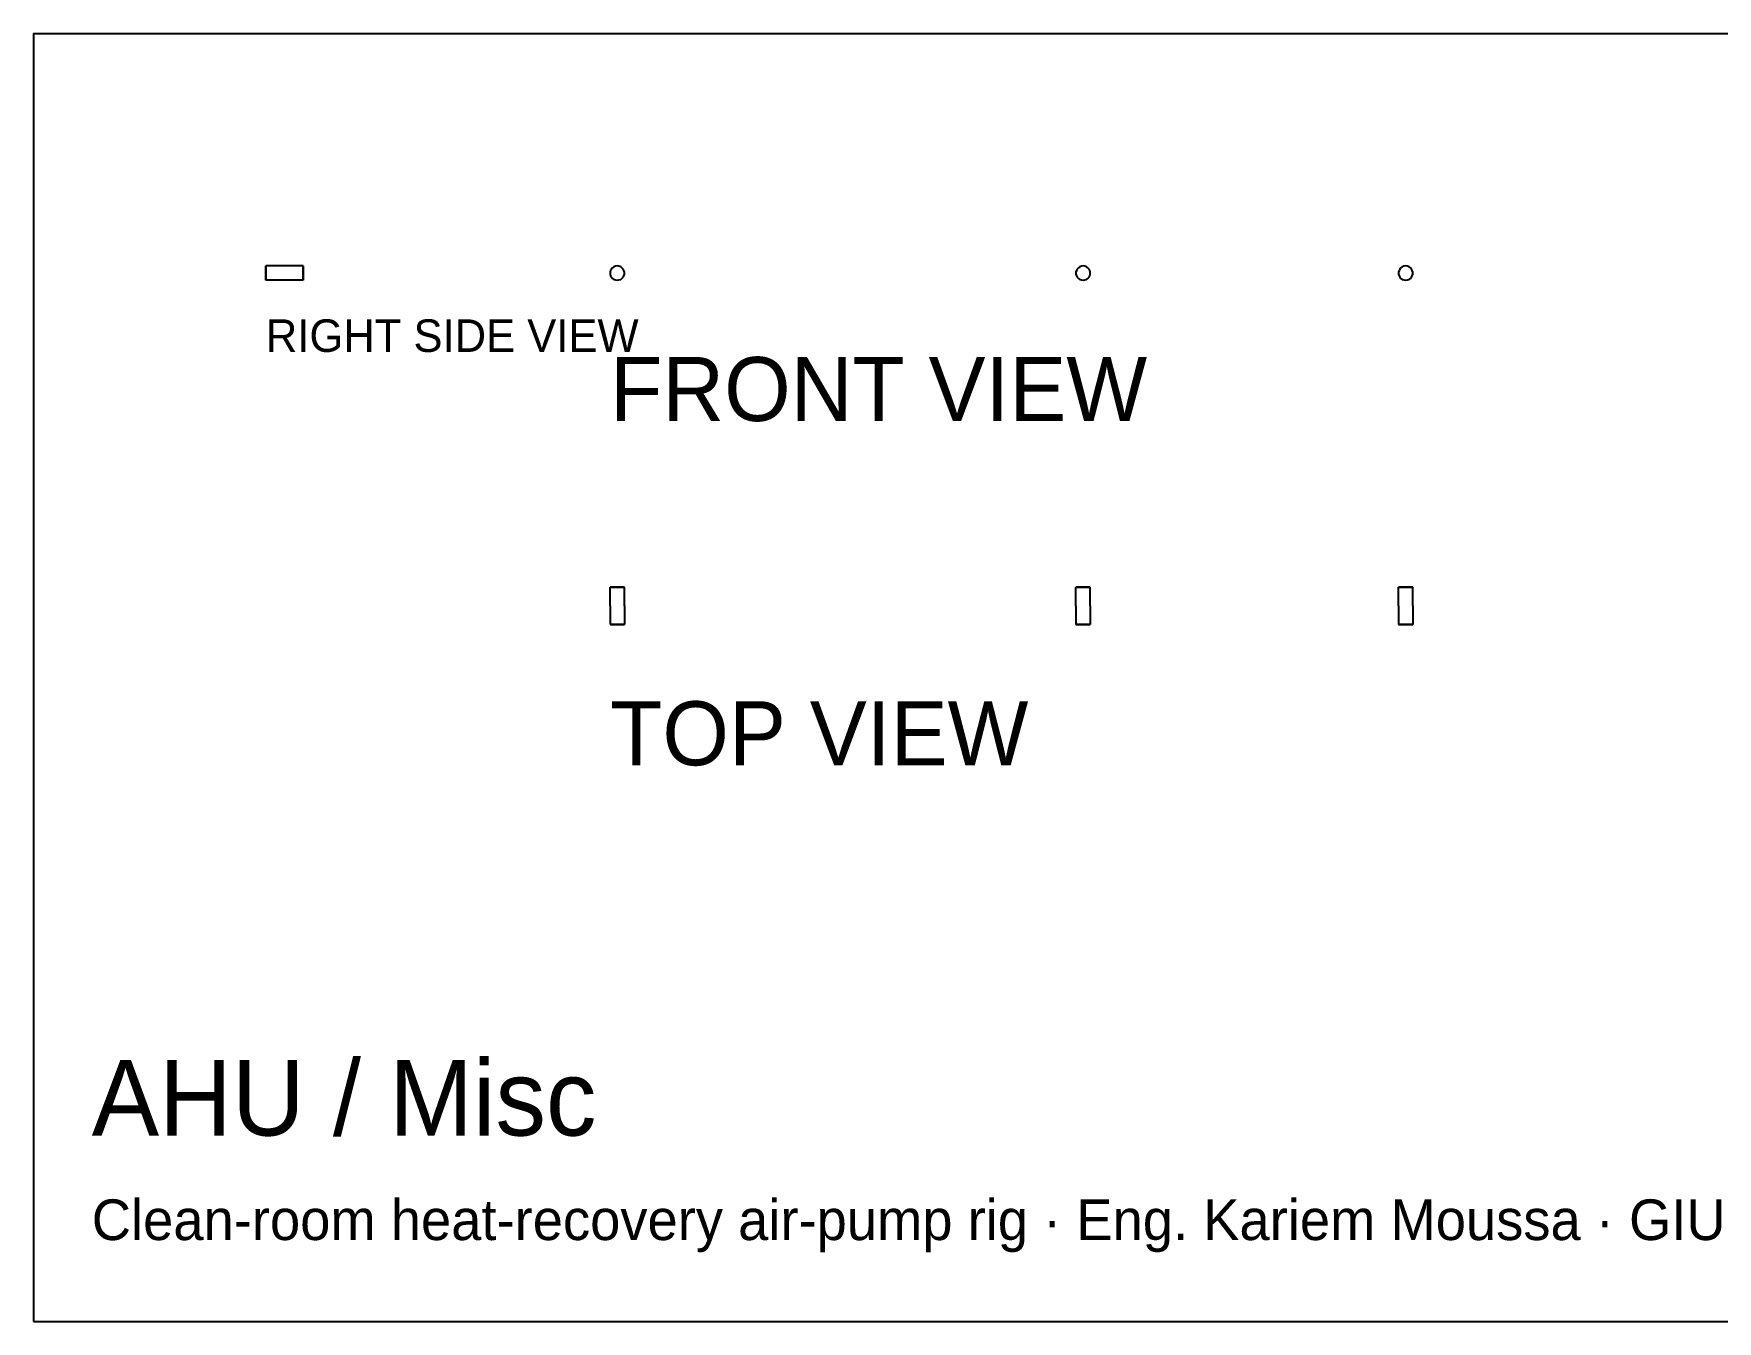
# Model space of a CAD drawing. Header units: millimetres. Extents: x -341 to -83, y -36 to 62.
# Drawn here: x -341 to -211.8, y -36.4 to 62.5 of the extents above; entities that cross this region are included whole.
import ezdxf

# ---------------------------------------------------------------- set-up
doc = ezdxf.new("R2010")
doc.units = ezdxf.units.MM
for name, color, linetype in [('BORDER', 7, 'Continuous'), ('HIDDEN', 8, 'Continuous'), ('TEXT', 5, 'Continuous'), ('VISIBLE', 7, 'Continuous')]:
    doc.layers.add(name, color=color, linetype=linetype)

msp = doc.modelspace()

# ---------------------------------------------------------------- linework, layer by layer
at = {"layer": 'BORDER'}
msp.add_lwpolyline([(-340.96, -36.36), (-82.55, -36.36), (-82.55, 62.45), (-340.96, 62.45)], close=True, dxfattribs=at)
at = {"layer": 'HIDDEN'}
for points in [[(-323.14, 44.63), (-323.14, 44.61)], [(-323.14, 44.61), (-323.14, 44.63)], [(-323.14, 44.63), (-323.14, 44.61)], [(-323.14, 44.61), (-323.14, 44.63)], [(-323.14, 44.63), (-323.14, 44.61)], [(-323.14, 44.61), (-323.14, 44.63)], [(-323.14, 44.63), (-323.14, 44.61)], [(-323.14, 44.61), (-323.14, 44.63)], [(-323.14, 44.63), (-323.14, 44.61)], [(-323.14, 44.61), (-323.14, 44.63)], [(-323.14, 44.63), (-323.14, 44.61)], [(-323.14, 44.61), (-323.14, 44.63)], [(-323.14, 44.63), (-323.14, 44.61)], [(-323.14, 44.61), (-323.14, 44.63)], [(-323.14, 44.63), (-323.14, 44.61)], [(-323.14, 44.61), (-323.14, 44.57)], [(-323.14, 44.57), (-323.14, 44.61)], [(-323.14, 44.61), (-323.14, 44.57)], [(-323.14, 44.57), (-323.14, 44.61)], [(-323.14, 44.61), (-323.14, 44.57)], [(-323.14, 44.57), (-323.14, 44.61)], [(-323.14, 44.61), (-323.14, 44.57)], [(-323.14, 44.57), (-323.14, 44.61)], [(-323.14, 44.61), (-323.14, 44.57)], [(-323.14, 44.57), (-323.14, 44.61)], [(-323.14, 44.61), (-323.14, 44.57)], [(-323.14, 44.57), (-323.14, 44.61)], [(-323.14, 44.61), (-323.14, 44.57)], [(-323.14, 44.57), (-323.14, 44.61)], [(-323.14, 44.61), (-323.14, 44.57)], [(-323.14, 44.57), (-323.14, 44.49)], [(-323.14, 44.49), (-323.14, 44.57)], [(-323.14, 44.57), (-323.14, 44.49)], [(-323.14, 44.49), (-323.14, 44.57)], [(-323.14, 44.57), (-323.14, 44.49)], [(-323.14, 44.49), (-323.14, 44.57)], [(-323.14, 44.57), (-323.14, 44.49)], [(-323.14, 44.49), (-323.14, 44.57)], [(-323.14, 44.57), (-323.14, 44.49)], [(-323.14, 44.49), (-323.14, 44.57)], [(-323.14, 44.57), (-323.14, 44.49)], [(-323.14, 44.49), (-323.14, 44.57)], [(-323.14, 44.57), (-323.14, 44.49)], [(-323.14, 44.49), (-323.14, 44.57)], [(-323.14, 44.57), (-323.14, 44.49)], [(-323.14, 44.49), (-323.14, 44.39)], [(-323.14, 44.39), (-323.14, 44.49)], [(-323.14, 44.49), (-323.14, 44.39)], [(-323.14, 44.39), (-323.14, 44.49)], [(-323.14, 44.49), (-323.14, 44.39)], [(-323.14, 44.39), (-323.14, 44.49)], [(-323.14, 44.49), (-323.14, 44.39)], [(-323.14, 44.39), (-323.14, 44.49)], [(-323.14, 44.49), (-323.14, 44.39)], [(-323.14, 44.39), (-323.14, 44.49)], [(-323.14, 44.49), (-323.14, 44.39)], [(-323.14, 44.39), (-323.14, 44.49)], [(-323.14, 44.49), (-323.14, 44.39)], [(-323.14, 44.39), (-323.14, 44.49)], [(-323.14, 44.49), (-323.14, 44.39)], [(-323.14, 44.39), (-323.14, 44.28)], [(-323.14, 44.28), (-323.14, 44.39)], [(-323.14, 44.39), (-323.14, 44.28)], [(-323.14, 44.28), (-323.14, 44.39)], [(-323.14, 44.39), (-323.14, 44.28)], [(-323.14, 44.28), (-323.14, 44.39)], [(-323.14, 44.39), (-323.14, 44.28)], [(-323.14, 44.28), (-323.14, 44.39)], [(-323.14, 44.39), (-323.14, 44.28)], [(-323.14, 44.28), (-323.14, 44.39)], [(-323.14, 44.39), (-323.14, 44.28)], [(-323.14, 44.28), (-323.14, 44.39)], [(-323.14, 44.39), (-323.14, 44.28)], [(-323.14, 44.28), (-323.14, 44.39)], [(-323.14, 44.39), (-323.14, 44.28)], [(-323.14, 44.28), (-323.14, 44.15)], [(-323.14, 44.15), (-323.14, 44.28)], [(-323.14, 44.28), (-323.14, 44.15)], [(-323.14, 44.15), (-323.14, 44.28)], [(-323.14, 44.28), (-323.14, 44.15)], [(-323.14, 44.15), (-323.14, 44.28)], [(-323.14, 44.28), (-323.14, 44.15)], [(-323.14, 44.15), (-323.14, 44.28)], [(-323.14, 44.28), (-323.14, 44.15)], [(-323.14, 44.15), (-323.14, 44.28)], [(-323.14, 44.28), (-323.14, 44.15)], [(-323.14, 44.15), (-323.14, 44.28)], [(-323.14, 44.28), (-323.14, 44.15)], [(-323.14, 44.15), (-323.14, 44.28)], [(-323.14, 44.28), (-323.14, 44.15)], [(-323.14, 44.15), (-323.14, 44.01)], [(-323.14, 44.01), (-323.14, 44.15)], [(-323.14, 44.15), (-323.14, 44.01)], [(-323.14, 44.01), (-323.14, 44.15)], [(-323.14, 44.15), (-323.14, 44.01)], [(-323.14, 44.01), (-323.14, 44.15)], [(-323.14, 44.15), (-323.14, 44.01)], [(-323.14, 44.01), (-323.14, 44.15)], [(-323.14, 44.15), (-323.14, 44.01)], [(-323.14, 44.01), (-323.14, 44.15)], [(-323.14, 44.15), (-323.14, 44.01)], [(-323.14, 44.01), (-323.14, 44.15)], [(-323.14, 44.15), (-323.14, 44.01)], [(-323.14, 44.01), (-323.14, 44.15)], [(-323.14, 44.15), (-323.14, 44.01)], [(-323.14, 44.01), (-323.14, 43.88)], [(-323.14, 43.88), (-323.14, 44.01)], [(-323.14, 44.01), (-323.14, 43.88)], [(-323.14, 43.88), (-323.14, 44.01)], [(-323.14, 44.01), (-323.14, 43.88)], [(-323.14, 43.88), (-323.14, 44.01)], [(-323.14, 44.01), (-323.14, 43.88)], [(-323.14, 43.88), (-323.14, 44.01)], [(-323.14, 44.01), (-323.14, 43.88)], [(-323.14, 43.88), (-323.14, 44.01)], [(-323.14, 44.01), (-323.14, 43.88)], [(-323.14, 43.88), (-323.14, 44.01)], [(-323.14, 44.01), (-323.14, 43.88)], [(-323.14, 43.88), (-323.14, 44.01)], [(-323.14, 44.01), (-323.14, 43.88)], [(-320.28, 44.63), (-320.28, 44.61)], [(-320.28, 44.61), (-320.28, 44.63)], [(-320.28, 44.63), (-320.28, 44.61)], [(-320.28, 44.61), (-320.28, 44.63)], [(-320.28, 44.63), (-320.28, 44.61)], [(-320.28, 44.61), (-320.28, 44.63)], [(-320.28, 44.63), (-320.28, 44.61)], [(-320.28, 44.61), (-320.28, 44.63)], [(-320.28, 44.63), (-320.28, 44.61)], [(-320.28, 44.61), (-320.28, 44.63)], [(-320.28, 44.63), (-320.28, 44.61)], [(-320.28, 44.61), (-320.28, 44.63)], [(-320.28, 44.63), (-320.28, 44.61)], [(-320.28, 44.61), (-320.28, 44.63)], [(-320.28, 44.63), (-320.28, 44.61)], [(-320.28, 44.61), (-320.28, 44.57)], [(-320.28, 44.57), (-320.28, 44.61)], [(-320.28, 44.61), (-320.28, 44.57)], [(-320.28, 44.57), (-320.28, 44.61)], [(-320.28, 44.61), (-320.28, 44.57)], [(-320.28, 44.57), (-320.28, 44.61)], [(-320.28, 44.61), (-320.28, 44.57)], [(-320.28, 44.57), (-320.28, 44.61)], [(-320.28, 44.61), (-320.28, 44.57)], [(-320.28, 44.57), (-320.28, 44.61)], [(-320.28, 44.61), (-320.28, 44.57)], [(-320.28, 44.57), (-320.28, 44.61)], [(-320.28, 44.61), (-320.28, 44.57)], [(-320.28, 44.57), (-320.28, 44.61)], [(-320.28, 44.61), (-320.28, 44.57)], [(-320.28, 44.57), (-320.28, 44.49)], [(-320.28, 44.49), (-320.28, 44.57)], [(-320.28, 44.57), (-320.28, 44.49)], [(-320.28, 44.49), (-320.28, 44.57)], [(-320.28, 44.57), (-320.28, 44.49)], [(-320.28, 44.49), (-320.28, 44.57)], [(-320.28, 44.57), (-320.28, 44.49)], [(-320.28, 44.49), (-320.28, 44.57)], [(-320.28, 44.57), (-320.28, 44.49)], [(-320.28, 44.49), (-320.28, 44.57)], [(-320.28, 44.57), (-320.28, 44.49)], [(-320.28, 44.49), (-320.28, 44.57)], [(-320.28, 44.57), (-320.28, 44.49)], [(-320.28, 44.49), (-320.28, 44.57)], [(-320.28, 44.57), (-320.28, 44.49)], [(-320.28, 44.49), (-320.28, 44.39)], [(-320.28, 44.39), (-320.28, 44.49)], [(-320.28, 44.49), (-320.28, 44.39)], [(-320.28, 44.39), (-320.28, 44.49)], [(-320.28, 44.49), (-320.28, 44.39)], [(-320.28, 44.39), (-320.28, 44.49)], [(-320.28, 44.49), (-320.28, 44.39)], [(-320.28, 44.39), (-320.28, 44.49)], [(-320.28, 44.49), (-320.28, 44.39)], [(-320.28, 44.39), (-320.28, 44.49)], [(-320.28, 44.49), (-320.28, 44.39)], [(-320.28, 44.39), (-320.28, 44.49)], [(-320.28, 44.49), (-320.28, 44.39)], [(-320.28, 44.39), (-320.28, 44.49)], [(-320.28, 44.49), (-320.28, 44.39)], [(-320.28, 44.39), (-320.28, 44.28)], [(-320.28, 44.28), (-320.28, 44.39)], [(-320.28, 44.39), (-320.28, 44.28)], [(-320.28, 44.28), (-320.28, 44.39)], [(-320.28, 44.39), (-320.28, 44.28)], [(-320.28, 44.28), (-320.28, 44.39)], [(-320.28, 44.39), (-320.28, 44.28)], [(-320.28, 44.28), (-320.28, 44.39)], [(-320.28, 44.39), (-320.28, 44.28)], [(-320.28, 44.28), (-320.28, 44.39)], [(-320.28, 44.39), (-320.28, 44.28)], [(-320.28, 44.28), (-320.28, 44.39)], [(-320.28, 44.39), (-320.28, 44.28)], [(-320.28, 44.28), (-320.28, 44.39)], [(-320.28, 44.39), (-320.28, 44.28)], [(-320.28, 44.28), (-320.28, 44.15)], [(-320.28, 44.15), (-320.28, 44.28)], [(-320.28, 44.28), (-320.28, 44.15)], [(-320.28, 44.15), (-320.28, 44.28)], [(-320.28, 44.28), (-320.28, 44.15)], [(-320.28, 44.15), (-320.28, 44.28)], [(-320.28, 44.28), (-320.28, 44.15)], [(-320.28, 44.15), (-320.28, 44.28)], [(-320.28, 44.28), (-320.28, 44.15)], [(-320.28, 44.15), (-320.28, 44.28)], [(-320.28, 44.28), (-320.28, 44.15)], [(-320.28, 44.15), (-320.28, 44.28)], [(-320.28, 44.28), (-320.28, 44.15)], [(-320.28, 44.15), (-320.28, 44.28)], [(-320.28, 44.28), (-320.28, 44.15)], [(-320.28, 44.15), (-320.28, 44.01)], [(-320.28, 44.01), (-320.28, 44.15)], [(-320.28, 44.15), (-320.28, 44.01)], [(-320.28, 44.01), (-320.28, 44.15)], [(-320.28, 44.15), (-320.28, 44.01)], [(-320.28, 44.01), (-320.28, 44.15)], [(-320.28, 44.15), (-320.28, 44.01)], [(-320.28, 44.01), (-320.28, 44.15)], [(-320.28, 44.15), (-320.28, 44.01)], [(-320.28, 44.01), (-320.28, 44.15)], [(-320.28, 44.15), (-320.28, 44.01)], [(-320.28, 44.01), (-320.28, 44.15)], [(-320.28, 44.15), (-320.28, 44.01)], [(-320.28, 44.01), (-320.28, 44.15)], [(-320.28, 44.15), (-320.28, 44.01)], [(-320.28, 44.01), (-320.28, 43.88)], [(-320.28, 43.88), (-320.28, 44.01)], [(-320.28, 44.01), (-320.28, 43.88)], [(-320.28, 43.88), (-320.28, 44.01)], [(-320.28, 44.01), (-320.28, 43.88)], [(-320.28, 43.88), (-320.28, 44.01)], [(-320.28, 44.01), (-320.28, 43.88)], [(-320.28, 43.88), (-320.28, 44.01)], [(-320.28, 44.01), (-320.28, 43.88)], [(-320.28, 43.88), (-320.28, 44.01)], [(-320.28, 44.01), (-320.28, 43.88)], [(-320.28, 43.88), (-320.28, 44.01)], [(-320.28, 44.01), (-320.28, 43.88)], [(-320.28, 43.88), (-320.28, 44.01)], [(-320.28, 44.01), (-320.28, 43.88)], [(-296.68, 44.28), (-296.72, 44.15)], [(-296.72, 44.15), (-296.72, 44.01)], [(-296.72, 44.01), (-296.68, 43.88)], [(-296.62, 44.39), (-296.68, 44.28)], [(-296.53, 44.49), (-296.62, 44.39)], [(-296.43, 44.57), (-296.53, 44.49)], [(-296.3, 44.61), (-296.43, 44.57)], [(-296.17, 44.63), (-296.3, 44.61)], [(-296.04, 44.61), (-296.17, 44.63)], [(-295.91, 44.57), (-296.04, 44.61)], [(-295.81, 44.49), (-295.91, 44.57)], [(-295.72, 44.39), (-295.81, 44.49)], [(-295.66, 44.28), (-295.72, 44.39)], [(-295.62, 44.15), (-295.66, 44.28)], [(-295.66, 43.88), (-295.62, 44.01)], [(-295.62, 44.01), (-295.62, 44.15)], [(-260.93, 44.28), (-260.97, 44.15)], [(-260.97, 44.15), (-260.97, 44.01)], [(-260.97, 44.01), (-260.93, 43.88)], [(-260.87, 44.39), (-260.93, 44.28)], [(-260.78, 44.49), (-260.87, 44.39)], [(-260.68, 44.57), (-260.78, 44.49)], [(-260.55, 44.61), (-260.68, 44.57)], [(-260.42, 44.63), (-260.55, 44.61)], [(-260.29, 44.61), (-260.42, 44.63)], [(-260.16, 44.57), (-260.29, 44.61)], [(-260.06, 44.49), (-260.16, 44.57)], [(-259.97, 44.39), (-260.06, 44.49)], [(-259.91, 44.28), (-259.97, 44.39)], [(-259.87, 44.15), (-259.91, 44.28)], [(-259.91, 43.88), (-259.87, 44.01)], [(-259.87, 44.01), (-259.87, 44.15)], [(-236.18, 44.28), (-236.22, 44.15)], [(-236.22, 44.15), (-236.22, 44.01)], [(-236.22, 44.01), (-236.18, 43.88)], [(-236.12, 44.39), (-236.18, 44.28)], [(-236.03, 44.49), (-236.12, 44.39)], [(-235.93, 44.57), (-236.03, 44.49)], [(-235.8, 44.61), (-235.93, 44.57)], [(-235.67, 44.63), (-235.8, 44.61)], [(-235.54, 44.61), (-235.67, 44.63)], [(-235.41, 44.57), (-235.54, 44.61)], [(-235.31, 44.49), (-235.41, 44.57)], [(-235.22, 44.39), (-235.31, 44.49)], [(-235.16, 44.28), (-235.22, 44.39)], [(-235.12, 44.15), (-235.16, 44.28)], [(-235.16, 43.88), (-235.12, 44.01)], [(-235.12, 44.01), (-235.12, 44.15)], [(-323.14, 43.88), (-323.14, 43.77)], [(-323.14, 43.77), (-323.14, 43.88)], [(-323.14, 43.88), (-323.14, 43.77)], [(-323.14, 43.77), (-323.14, 43.88)], [(-323.14, 43.88), (-323.14, 43.77)], [(-323.14, 43.77), (-323.14, 43.88)], [(-323.14, 43.88), (-323.14, 43.77)], [(-323.14, 43.77), (-323.14, 43.88)], [(-323.14, 43.88), (-323.14, 43.77)], [(-323.14, 43.77), (-323.14, 43.88)], [(-323.14, 43.88), (-323.14, 43.77)], [(-323.14, 43.77), (-323.14, 43.88)], [(-323.14, 43.88), (-323.14, 43.77)], [(-323.14, 43.77), (-323.14, 43.88)], [(-323.14, 43.88), (-323.14, 43.77)], [(-323.14, 43.77), (-323.14, 43.67)], [(-323.14, 43.67), (-323.14, 43.77)], [(-323.14, 43.77), (-323.14, 43.67)], [(-323.14, 43.67), (-323.14, 43.77)], [(-323.14, 43.77), (-323.14, 43.67)], [(-323.14, 43.67), (-323.14, 43.77)], [(-323.14, 43.77), (-323.14, 43.67)], [(-323.14, 43.67), (-323.14, 43.77)], [(-323.14, 43.77), (-323.14, 43.67)], [(-323.14, 43.67), (-323.14, 43.77)], [(-323.14, 43.77), (-323.14, 43.67)], [(-323.14, 43.67), (-323.14, 43.77)], [(-323.14, 43.77), (-323.14, 43.67)], [(-323.14, 43.67), (-323.14, 43.77)], [(-323.14, 43.77), (-323.14, 43.67)], [(-323.14, 43.67), (-323.14, 43.59)], [(-323.14, 43.59), (-323.14, 43.67)], [(-323.14, 43.67), (-323.14, 43.59)], [(-323.14, 43.59), (-323.14, 43.67)], [(-323.14, 43.67), (-323.14, 43.59)], [(-323.14, 43.59), (-323.14, 43.67)], [(-323.14, 43.67), (-323.14, 43.59)], [(-323.14, 43.59), (-323.14, 43.67)], [(-323.14, 43.67), (-323.14, 43.59)], [(-323.14, 43.59), (-323.14, 43.67)], [(-323.14, 43.67), (-323.14, 43.59)], [(-323.14, 43.59), (-323.14, 43.67)], [(-323.14, 43.67), (-323.14, 43.59)], [(-323.14, 43.59), (-323.14, 43.67)], [(-323.14, 43.67), (-323.14, 43.59)], [(-323.14, 43.59), (-323.14, 43.55)], [(-323.14, 43.55), (-323.14, 43.59)], [(-323.14, 43.59), (-323.14, 43.55)], [(-323.14, 43.55), (-323.14, 43.59)], [(-323.14, 43.59), (-323.14, 43.55)], [(-323.14, 43.55), (-323.14, 43.59)], [(-323.14, 43.59), (-323.14, 43.55)], [(-323.14, 43.55), (-323.14, 43.59)], [(-323.14, 43.59), (-323.14, 43.55)], [(-323.14, 43.55), (-323.14, 43.59)], [(-323.14, 43.59), (-323.14, 43.55)], [(-323.14, 43.55), (-323.14, 43.59)], [(-323.14, 43.59), (-323.14, 43.55)], [(-323.14, 43.55), (-323.14, 43.59)], [(-323.14, 43.59), (-323.14, 43.55)], [(-323.14, 43.55), (-323.14, 43.53)], [(-323.14, 43.53), (-323.14, 43.55)], [(-323.14, 43.55), (-323.14, 43.53)], [(-323.14, 43.53), (-323.14, 43.55)], [(-323.14, 43.55), (-323.14, 43.53)], [(-323.14, 43.53), (-323.14, 43.55)], [(-323.14, 43.55), (-323.14, 43.53)], [(-323.14, 43.53), (-323.14, 43.55)], [(-323.14, 43.55), (-323.14, 43.53)], [(-323.14, 43.53), (-323.14, 43.55)], [(-323.14, 43.55), (-323.14, 43.53)], [(-323.14, 43.53), (-323.14, 43.55)], [(-323.14, 43.55), (-323.14, 43.53)], [(-323.14, 43.53), (-323.14, 43.55)], [(-323.14, 43.55), (-323.14, 43.53)], [(-320.28, 43.53), (-323.14, 43.53)], [(-320.28, 43.53), (-323.14, 43.53)], [(-320.28, 43.53), (-323.14, 43.53)], [(-320.28, 43.53), (-323.14, 43.53)], [(-320.28, 43.53), (-323.14, 43.53)], [(-320.28, 43.53), (-323.14, 43.53)], [(-320.28, 43.53), (-323.14, 43.53)], [(-320.28, 43.88), (-320.28, 43.77)], [(-320.28, 43.77), (-320.28, 43.88)], [(-320.28, 43.88), (-320.28, 43.77)], [(-320.28, 43.77), (-320.28, 43.88)], [(-320.28, 43.88), (-320.28, 43.77)], [(-320.28, 43.77), (-320.28, 43.88)], [(-320.28, 43.88), (-320.28, 43.77)], [(-320.28, 43.77), (-320.28, 43.88)], [(-320.28, 43.88), (-320.28, 43.77)], [(-320.28, 43.77), (-320.28, 43.88)], [(-320.28, 43.88), (-320.28, 43.77)], [(-320.28, 43.77), (-320.28, 43.88)], [(-320.28, 43.88), (-320.28, 43.77)], [(-320.28, 43.77), (-320.28, 43.88)], [(-320.28, 43.88), (-320.28, 43.77)], [(-320.28, 43.77), (-320.28, 43.67)], [(-320.28, 43.67), (-320.28, 43.77)], [(-320.28, 43.77), (-320.28, 43.67)], [(-320.28, 43.67), (-320.28, 43.77)], [(-320.28, 43.77), (-320.28, 43.67)], [(-320.28, 43.67), (-320.28, 43.77)], [(-320.28, 43.77), (-320.28, 43.67)], [(-320.28, 43.67), (-320.28, 43.77)], [(-320.28, 43.77), (-320.28, 43.67)], [(-320.28, 43.67), (-320.28, 43.77)], [(-320.28, 43.77), (-320.28, 43.67)], [(-320.28, 43.67), (-320.28, 43.77)], [(-320.28, 43.77), (-320.28, 43.67)], [(-320.28, 43.67), (-320.28, 43.77)], [(-320.28, 43.77), (-320.28, 43.67)], [(-320.28, 43.67), (-320.28, 43.59)], [(-320.28, 43.59), (-320.28, 43.67)], [(-320.28, 43.67), (-320.28, 43.59)], [(-320.28, 43.59), (-320.28, 43.67)], [(-320.28, 43.67), (-320.28, 43.59)], [(-320.28, 43.59), (-320.28, 43.67)], [(-320.28, 43.67), (-320.28, 43.59)], [(-320.28, 43.59), (-320.28, 43.67)], [(-320.28, 43.67), (-320.28, 43.59)], [(-320.28, 43.59), (-320.28, 43.67)], [(-320.28, 43.67), (-320.28, 43.59)], [(-320.28, 43.59), (-320.28, 43.67)], [(-320.28, 43.67), (-320.28, 43.59)], [(-320.28, 43.59), (-320.28, 43.67)], [(-320.28, 43.67), (-320.28, 43.59)], [(-320.28, 43.59), (-320.28, 43.55)], [(-320.28, 43.55), (-320.28, 43.59)], [(-320.28, 43.59), (-320.28, 43.55)], [(-320.28, 43.55), (-320.28, 43.59)], [(-320.28, 43.59), (-320.28, 43.55)], [(-320.28, 43.55), (-320.28, 43.59)], [(-320.28, 43.59), (-320.28, 43.55)], [(-320.28, 43.55), (-320.28, 43.59)], [(-320.28, 43.59), (-320.28, 43.55)], [(-320.28, 43.55), (-320.28, 43.59)], [(-320.28, 43.59), (-320.28, 43.55)], [(-320.28, 43.55), (-320.28, 43.59)], [(-320.28, 43.59), (-320.28, 43.55)], [(-320.28, 43.55), (-320.28, 43.59)], [(-320.28, 43.59), (-320.28, 43.55)], [(-320.28, 43.55), (-320.28, 43.53)], [(-320.28, 43.53), (-320.28, 43.55)], [(-320.28, 43.55), (-320.28, 43.53)], [(-320.28, 43.53), (-320.28, 43.55)], [(-320.28, 43.55), (-320.28, 43.53)], [(-320.28, 43.53), (-320.28, 43.55)], [(-320.28, 43.55), (-320.28, 43.53)], [(-320.28, 43.53), (-320.28, 43.55)], [(-320.28, 43.55), (-320.28, 43.53)], [(-320.28, 43.53), (-320.28, 43.55)], [(-320.28, 43.55), (-320.28, 43.53)], [(-320.28, 43.53), (-320.28, 43.55)], [(-320.28, 43.55), (-320.28, 43.53)], [(-320.28, 43.53), (-320.28, 43.55)], [(-320.28, 43.55), (-320.28, 43.53)], [(-296.68, 43.88), (-296.62, 43.77)], [(-296.62, 43.77), (-296.53, 43.67)], [(-296.53, 43.67), (-296.43, 43.59)], [(-296.43, 43.59), (-296.3, 43.55)], [(-296.3, 43.55), (-296.17, 43.53)], [(-296.17, 43.53), (-296.04, 43.55)], [(-296.04, 43.55), (-295.91, 43.59)], [(-295.91, 43.59), (-295.81, 43.67)], [(-295.81, 43.67), (-295.72, 43.77)], [(-295.72, 43.77), (-295.66, 43.88)], [(-260.93, 43.88), (-260.87, 43.77)], [(-260.87, 43.77), (-260.78, 43.67)], [(-260.78, 43.67), (-260.68, 43.59)], [(-260.68, 43.59), (-260.55, 43.55)], [(-260.55, 43.55), (-260.42, 43.53)], [(-260.42, 43.53), (-260.29, 43.55)], [(-260.29, 43.55), (-260.16, 43.59)], [(-260.16, 43.59), (-260.06, 43.67)], [(-260.06, 43.67), (-259.97, 43.77)], [(-259.97, 43.77), (-259.91, 43.88)], [(-236.18, 43.88), (-236.12, 43.77)], [(-236.12, 43.77), (-236.03, 43.67)], [(-236.03, 43.67), (-235.93, 43.59)], [(-235.93, 43.59), (-235.8, 43.55)], [(-235.8, 43.55), (-235.67, 43.53)], [(-235.67, 43.53), (-235.54, 43.55)], [(-235.54, 43.55), (-235.41, 43.59)], [(-235.41, 43.59), (-235.31, 43.67)], [(-235.31, 43.67), (-235.22, 43.77)], [(-235.22, 43.77), (-235.16, 43.88)], [(-296.72, 19.97), (-296.68, 19.97)], [(-296.72, 19.97), (-296.72, 19.97)], [(-296.68, 19.97), (-296.62, 19.97)], [(-296.62, 19.97), (-296.53, 19.97)], [(-296.53, 19.97), (-296.43, 19.97)], [(-296.43, 19.97), (-296.3, 19.97)], [(-296.3, 19.97), (-296.17, 19.97)], [(-296.17, 19.97), (-296.04, 19.97)], [(-296.04, 19.97), (-295.91, 19.97)], [(-295.91, 19.97), (-295.81, 19.97)], [(-295.81, 19.97), (-295.72, 19.97)], [(-295.72, 19.97), (-295.66, 19.97)], [(-295.66, 19.97), (-295.62, 19.97)], [(-295.62, 19.97), (-295.62, 19.97)], [(-260.97, 19.97), (-260.93, 19.97)], [(-260.97, 19.97), (-260.97, 19.97)], [(-260.93, 19.97), (-260.87, 19.97)], [(-260.87, 19.97), (-260.78, 19.97)], [(-260.78, 19.97), (-260.68, 19.97)], [(-260.68, 19.97), (-260.55, 19.97)], [(-260.55, 19.97), (-260.42, 19.97)], [(-260.42, 19.97), (-260.29, 19.97)], [(-260.29, 19.97), (-260.16, 19.97)], [(-260.16, 19.97), (-260.06, 19.97)], [(-260.06, 19.97), (-259.97, 19.97)], [(-259.97, 19.97), (-259.91, 19.97)], [(-259.91, 19.97), (-259.87, 19.97)], [(-259.87, 19.97), (-259.87, 19.97)], [(-236.22, 19.97), (-236.18, 19.97)], [(-236.22, 19.97), (-236.22, 19.97)], [(-236.18, 19.97), (-236.12, 19.97)], [(-236.12, 19.97), (-236.03, 19.97)], [(-236.03, 19.97), (-235.93, 19.97)], [(-235.93, 19.97), (-235.8, 19.97)], [(-235.8, 19.97), (-235.67, 19.97)], [(-235.67, 19.97), (-235.54, 19.97)], [(-235.54, 19.97), (-235.41, 19.97)], [(-235.41, 19.97), (-235.31, 19.97)], [(-235.31, 19.97), (-235.22, 19.97)], [(-235.22, 19.97), (-235.16, 19.97)], [(-235.16, 19.97), (-235.12, 19.97)], [(-235.12, 19.97), (-235.12, 19.97)], [(-296.72, 17.11), (-296.68, 17.11)], [(-296.72, 17.11), (-296.72, 17.11)], [(-296.68, 17.11), (-296.62, 17.11)], [(-296.62, 17.11), (-296.53, 17.11)], [(-296.53, 17.11), (-296.43, 17.11)], [(-296.43, 17.11), (-296.3, 17.11)], [(-296.3, 17.11), (-296.17, 17.11)], [(-296.17, 17.11), (-296.04, 17.11)], [(-296.04, 17.11), (-295.91, 17.11)], [(-295.91, 17.11), (-295.81, 17.11)], [(-295.81, 17.11), (-295.72, 17.11)], [(-295.72, 17.11), (-295.66, 17.11)], [(-295.66, 17.11), (-295.62, 17.11)], [(-295.62, 17.11), (-295.62, 17.11)], [(-260.97, 17.11), (-260.93, 17.11)], [(-260.97, 17.11), (-260.97, 17.11)], [(-260.93, 17.11), (-260.87, 17.11)], [(-260.87, 17.11), (-260.78, 17.11)], [(-260.78, 17.11), (-260.68, 17.11)], [(-260.68, 17.11), (-260.55, 17.11)], [(-260.55, 17.11), (-260.42, 17.11)], [(-260.42, 17.11), (-260.29, 17.11)], [(-260.29, 17.11), (-260.16, 17.11)], [(-260.16, 17.11), (-260.06, 17.11)], [(-260.06, 17.11), (-259.97, 17.11)], [(-259.97, 17.11), (-259.91, 17.11)], [(-259.91, 17.11), (-259.87, 17.11)], [(-259.87, 17.11), (-259.87, 17.11)], [(-236.22, 17.11), (-236.18, 17.11)], [(-236.22, 17.11), (-236.22, 17.11)], [(-236.18, 17.11), (-236.12, 17.11)], [(-236.12, 17.11), (-236.03, 17.11)], [(-236.03, 17.11), (-235.93, 17.11)], [(-235.93, 17.11), (-235.8, 17.11)], [(-235.8, 17.11), (-235.67, 17.11)], [(-235.67, 17.11), (-235.54, 17.11)], [(-235.54, 17.11), (-235.41, 17.11)], [(-235.41, 17.11), (-235.31, 17.11)], [(-235.31, 17.11), (-235.22, 17.11)], [(-235.22, 17.11), (-235.16, 17.11)], [(-235.16, 17.11), (-235.12, 17.11)], [(-235.12, 17.11), (-235.12, 17.11)]]:
    msp.add_lwpolyline(points, dxfattribs=at)
at = {"layer": 'VISIBLE'}
for points in [[(-323.14, 44.61), (-323.14, 44.63)], [(-320.28, 44.63), (-323.14, 44.63)], [(-323.14, 44.57), (-323.14, 44.61)], [(-323.14, 44.49), (-323.14, 44.57)], [(-323.14, 44.39), (-323.14, 44.49)], [(-323.14, 44.28), (-323.14, 44.39)], [(-323.14, 44.15), (-323.14, 44.28)], [(-323.14, 44.01), (-323.14, 44.15)], [(-323.14, 43.88), (-323.14, 44.01)], [(-320.28, 44.61), (-320.28, 44.63)], [(-320.28, 44.57), (-320.28, 44.61)], [(-320.28, 44.49), (-320.28, 44.57)], [(-320.28, 44.39), (-320.28, 44.49)], [(-320.28, 44.28), (-320.28, 44.39)], [(-320.28, 44.15), (-320.28, 44.28)], [(-320.28, 44.01), (-320.28, 44.15)], [(-320.28, 43.88), (-320.28, 44.01)], [(-296.68, 44.28), (-296.72, 44.15)], [(-296.72, 44.15), (-296.72, 44.01)], [(-296.72, 44.01), (-296.68, 43.88)], [(-296.62, 44.39), (-296.68, 44.28)], [(-296.53, 44.49), (-296.62, 44.39)], [(-296.43, 44.57), (-296.53, 44.49)], [(-296.3, 44.61), (-296.43, 44.57)], [(-296.17, 44.63), (-296.3, 44.61)], [(-296.04, 44.61), (-296.17, 44.63)], [(-295.91, 44.57), (-296.04, 44.61)], [(-295.81, 44.49), (-295.91, 44.57)], [(-295.72, 44.39), (-295.81, 44.49)], [(-295.66, 44.28), (-295.72, 44.39)], [(-295.62, 44.15), (-295.66, 44.28)], [(-295.66, 43.88), (-295.62, 44.01)], [(-295.62, 44.01), (-295.62, 44.15)], [(-260.93, 44.28), (-260.97, 44.15)], [(-260.97, 44.15), (-260.97, 44.01)], [(-260.97, 44.01), (-260.93, 43.88)], [(-260.87, 44.39), (-260.93, 44.28)], [(-260.78, 44.49), (-260.87, 44.39)], [(-260.68, 44.57), (-260.78, 44.49)], [(-260.55, 44.61), (-260.68, 44.57)], [(-260.42, 44.63), (-260.55, 44.61)], [(-260.29, 44.61), (-260.42, 44.63)], [(-260.16, 44.57), (-260.29, 44.61)], [(-260.06, 44.49), (-260.16, 44.57)], [(-259.97, 44.39), (-260.06, 44.49)], [(-259.91, 44.28), (-259.97, 44.39)], [(-259.87, 44.15), (-259.91, 44.28)], [(-259.91, 43.88), (-259.87, 44.01)], [(-259.87, 44.01), (-259.87, 44.15)], [(-236.18, 44.28), (-236.22, 44.15)], [(-236.22, 44.15), (-236.22, 44.01)], [(-236.22, 44.01), (-236.18, 43.88)], [(-236.12, 44.39), (-236.18, 44.28)], [(-236.03, 44.49), (-236.12, 44.39)], [(-235.93, 44.57), (-236.03, 44.49)], [(-235.8, 44.61), (-235.93, 44.57)], [(-235.67, 44.63), (-235.8, 44.61)], [(-235.54, 44.61), (-235.67, 44.63)], [(-235.41, 44.57), (-235.54, 44.61)], [(-235.31, 44.49), (-235.41, 44.57)], [(-235.22, 44.39), (-235.31, 44.49)], [(-235.16, 44.28), (-235.22, 44.39)], [(-235.12, 44.15), (-235.16, 44.28)], [(-235.16, 43.88), (-235.12, 44.01)], [(-235.12, 44.01), (-235.12, 44.15)], [(-323.14, 43.77), (-323.14, 43.88)], [(-323.14, 43.67), (-323.14, 43.77)], [(-323.14, 43.59), (-323.14, 43.67)], [(-323.14, 43.55), (-323.14, 43.59)], [(-323.14, 43.53), (-323.14, 43.55)], [(-320.28, 43.53), (-323.14, 43.53)], [(-320.28, 43.77), (-320.28, 43.88)], [(-320.28, 43.67), (-320.28, 43.77)], [(-320.28, 43.59), (-320.28, 43.67)], [(-320.28, 43.55), (-320.28, 43.59)], [(-320.28, 43.53), (-320.28, 43.55)], [(-296.68, 43.88), (-296.62, 43.77)], [(-296.62, 43.77), (-296.53, 43.67)], [(-296.53, 43.67), (-296.43, 43.59)], [(-296.43, 43.59), (-296.3, 43.55)], [(-296.3, 43.55), (-296.17, 43.53)], [(-296.17, 43.53), (-296.04, 43.55)], [(-296.04, 43.55), (-295.91, 43.59)], [(-295.91, 43.59), (-295.81, 43.67)], [(-295.81, 43.67), (-295.72, 43.77)], [(-295.72, 43.77), (-295.66, 43.88)], [(-260.93, 43.88), (-260.87, 43.77)], [(-260.87, 43.77), (-260.78, 43.67)], [(-260.78, 43.67), (-260.68, 43.59)], [(-260.68, 43.59), (-260.55, 43.55)], [(-260.55, 43.55), (-260.42, 43.53)], [(-260.42, 43.53), (-260.29, 43.55)], [(-260.29, 43.55), (-260.16, 43.59)], [(-260.16, 43.59), (-260.06, 43.67)], [(-260.06, 43.67), (-259.97, 43.77)], [(-259.97, 43.77), (-259.91, 43.88)], [(-236.18, 43.88), (-236.12, 43.77)], [(-236.12, 43.77), (-236.03, 43.67)], [(-236.03, 43.67), (-235.93, 43.59)], [(-235.93, 43.59), (-235.8, 43.55)], [(-235.8, 43.55), (-235.67, 43.53)], [(-235.67, 43.53), (-235.54, 43.55)], [(-235.54, 43.55), (-235.41, 43.59)], [(-235.41, 43.59), (-235.31, 43.67)], [(-235.31, 43.67), (-235.22, 43.77)], [(-235.22, 43.77), (-235.16, 43.88)], [(-296.72, 19.97), (-296.72, 19.97)], [(-296.68, 19.97), (-296.72, 19.97)], [(-296.72, 18.54), (-296.72, 19.97)], [(-296.62, 19.97), (-296.68, 19.97)], [(-296.53, 19.97), (-296.62, 19.97)], [(-296.43, 19.97), (-296.53, 19.97)], [(-296.3, 19.97), (-296.43, 19.97)], [(-296.17, 19.97), (-296.3, 19.97)], [(-296.04, 19.97), (-296.17, 19.97)], [(-295.91, 19.97), (-296.04, 19.97)], [(-295.81, 19.97), (-295.91, 19.97)], [(-295.72, 19.97), (-295.81, 19.97)], [(-295.66, 19.97), (-295.72, 19.97)], [(-295.62, 19.97), (-295.66, 19.97)], [(-295.62, 19.97), (-295.62, 19.97)], [(-295.62, 18.54), (-295.62, 19.97)], [(-260.97, 19.97), (-260.97, 19.97)], [(-260.93, 19.97), (-260.97, 19.97)], [(-260.97, 18.54), (-260.97, 19.97)], [(-260.87, 19.97), (-260.93, 19.97)], [(-260.78, 19.97), (-260.87, 19.97)], [(-260.68, 19.97), (-260.78, 19.97)], [(-260.55, 19.97), (-260.68, 19.97)], [(-260.42, 19.97), (-260.55, 19.97)], [(-260.29, 19.97), (-260.42, 19.97)], [(-260.16, 19.97), (-260.29, 19.97)], [(-260.06, 19.97), (-260.16, 19.97)], [(-259.97, 19.97), (-260.06, 19.97)], [(-259.91, 19.97), (-259.97, 19.97)], [(-259.87, 19.97), (-259.91, 19.97)], [(-259.87, 19.97), (-259.87, 19.97)], [(-259.87, 18.54), (-259.87, 19.97)], [(-236.22, 19.97), (-236.22, 19.97)], [(-236.18, 19.97), (-236.22, 19.97)], [(-236.22, 18.54), (-236.22, 19.97)], [(-236.12, 19.97), (-236.18, 19.97)], [(-236.03, 19.97), (-236.12, 19.97)], [(-235.93, 19.97), (-236.03, 19.97)], [(-235.8, 19.97), (-235.93, 19.97)], [(-235.67, 19.97), (-235.8, 19.97)], [(-235.54, 19.97), (-235.67, 19.97)], [(-235.41, 19.97), (-235.54, 19.97)], [(-235.31, 19.97), (-235.41, 19.97)], [(-235.22, 19.97), (-235.31, 19.97)], [(-235.16, 19.97), (-235.22, 19.97)], [(-235.12, 19.97), (-235.16, 19.97)], [(-235.12, 19.97), (-235.12, 19.97)], [(-235.12, 18.54), (-235.12, 19.97)], [(-296.72, 18.54), (-296.72, 17.11)], [(-295.62, 18.54), (-295.62, 17.11)], [(-260.97, 18.54), (-260.97, 17.11)], [(-259.87, 18.54), (-259.87, 17.11)], [(-236.22, 18.54), (-236.22, 17.11)], [(-235.12, 18.54), (-235.12, 17.11)], [(-296.72, 17.11), (-296.72, 17.11)], [(-296.68, 17.11), (-296.72, 17.11)], [(-296.62, 17.11), (-296.68, 17.11)], [(-296.53, 17.11), (-296.62, 17.11)], [(-296.43, 17.11), (-296.53, 17.11)], [(-296.3, 17.11), (-296.43, 17.11)], [(-296.17, 17.11), (-296.3, 17.11)], [(-296.04, 17.11), (-296.17, 17.11)], [(-295.91, 17.11), (-296.04, 17.11)], [(-295.81, 17.11), (-295.91, 17.11)], [(-295.72, 17.11), (-295.81, 17.11)], [(-295.66, 17.11), (-295.72, 17.11)], [(-295.62, 17.11), (-295.66, 17.11)], [(-295.62, 17.11), (-295.62, 17.11)], [(-260.97, 17.11), (-260.97, 17.11)], [(-260.93, 17.11), (-260.97, 17.11)], [(-260.87, 17.11), (-260.93, 17.11)], [(-260.78, 17.11), (-260.87, 17.11)], [(-260.68, 17.11), (-260.78, 17.11)], [(-260.55, 17.11), (-260.68, 17.11)], [(-260.42, 17.11), (-260.55, 17.11)], [(-260.29, 17.11), (-260.42, 17.11)], [(-260.16, 17.11), (-260.29, 17.11)], [(-260.06, 17.11), (-260.16, 17.11)], [(-259.97, 17.11), (-260.06, 17.11)], [(-259.91, 17.11), (-259.97, 17.11)], [(-259.87, 17.11), (-259.91, 17.11)], [(-259.87, 17.11), (-259.87, 17.11)], [(-236.22, 17.11), (-236.22, 17.11)], [(-236.18, 17.11), (-236.22, 17.11)], [(-236.12, 17.11), (-236.18, 17.11)], [(-236.03, 17.11), (-236.12, 17.11)], [(-235.93, 17.11), (-236.03, 17.11)], [(-235.8, 17.11), (-235.93, 17.11)], [(-235.67, 17.11), (-235.8, 17.11)], [(-235.54, 17.11), (-235.67, 17.11)], [(-235.41, 17.11), (-235.54, 17.11)], [(-235.31, 17.11), (-235.41, 17.11)], [(-235.22, 17.11), (-235.31, 17.11)], [(-235.16, 17.11), (-235.22, 17.11)], [(-235.12, 17.11), (-235.16, 17.11)], [(-235.12, 17.11), (-235.12, 17.11)]]:
    msp.add_lwpolyline(points, dxfattribs=at)

# ---------------------------------------------------------------- texts
at = {"layer": 'TEXT'}
for s, height, p in [('RIGHT SIDE VIEW', 2.5, (-323.14, 38.03)), ('FRONT VIEW', 4.909, (-296.72, 32.73)), ('TOP VIEW', 4.909, (-296.72, 6.31)), ('AHU / Misc', 5.792, (-336.5, -22.1)), ('Clean-room heat-recovery air-pump rig · Eng. Kariem Moussa · GIU · mm · first-angle projection', 3.1187, (-336.5, -30.12))]:
    msp.add_text(s, height=height, dxfattribs=at).set_placement(p)

doc.saveas('drawing.dxf')
